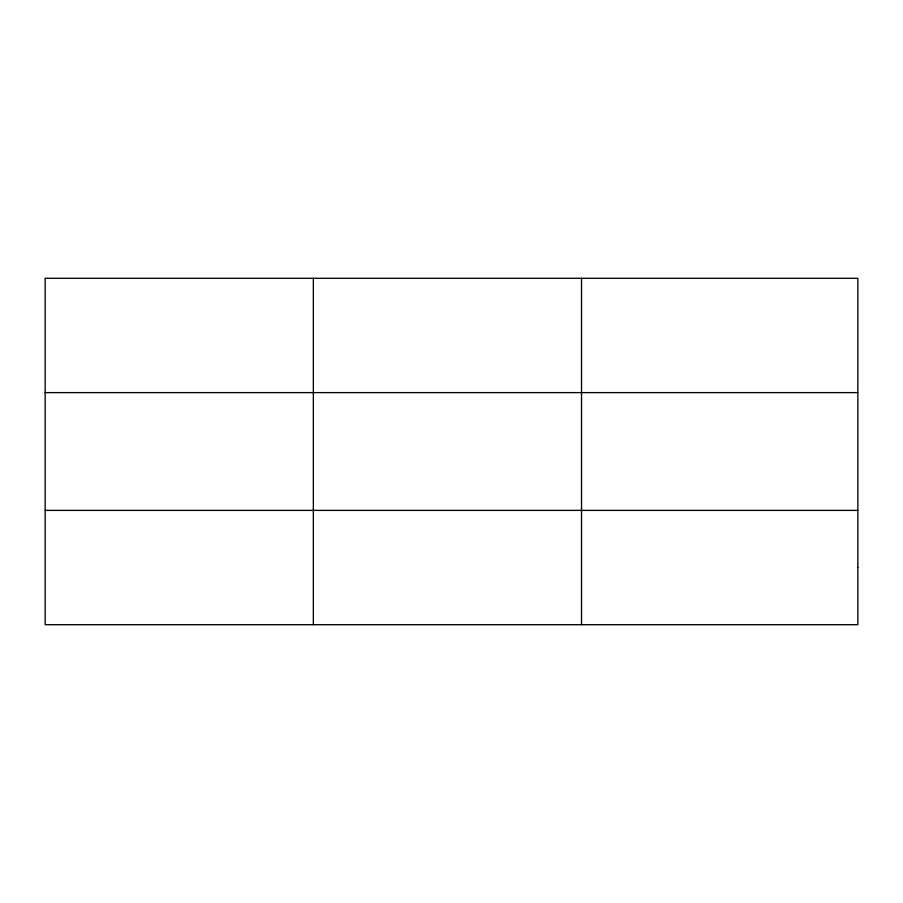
<?xml version="1.0" encoding="UTF-8"?>
<svg xmlns="http://www.w3.org/2000/svg" width="903" height="903" viewBox="0 0 903 903"><rect width="100%" height="100%" fill="white"/><g stroke="black" fill="none" stroke-linecap="round" stroke-linejoin="round"><path stroke-width="1.35" d="M313.341 624.707L313.341 278.293M581.532 624.707L581.532 278.293M45.15 392.613L857.85 392.613M45.15 510.387L857.85 510.387M857.85 567.547L857.85 624.707L45.15 624.707L45.15 278.293L857.85 278.293L857.85 567.547"/></g></svg>
